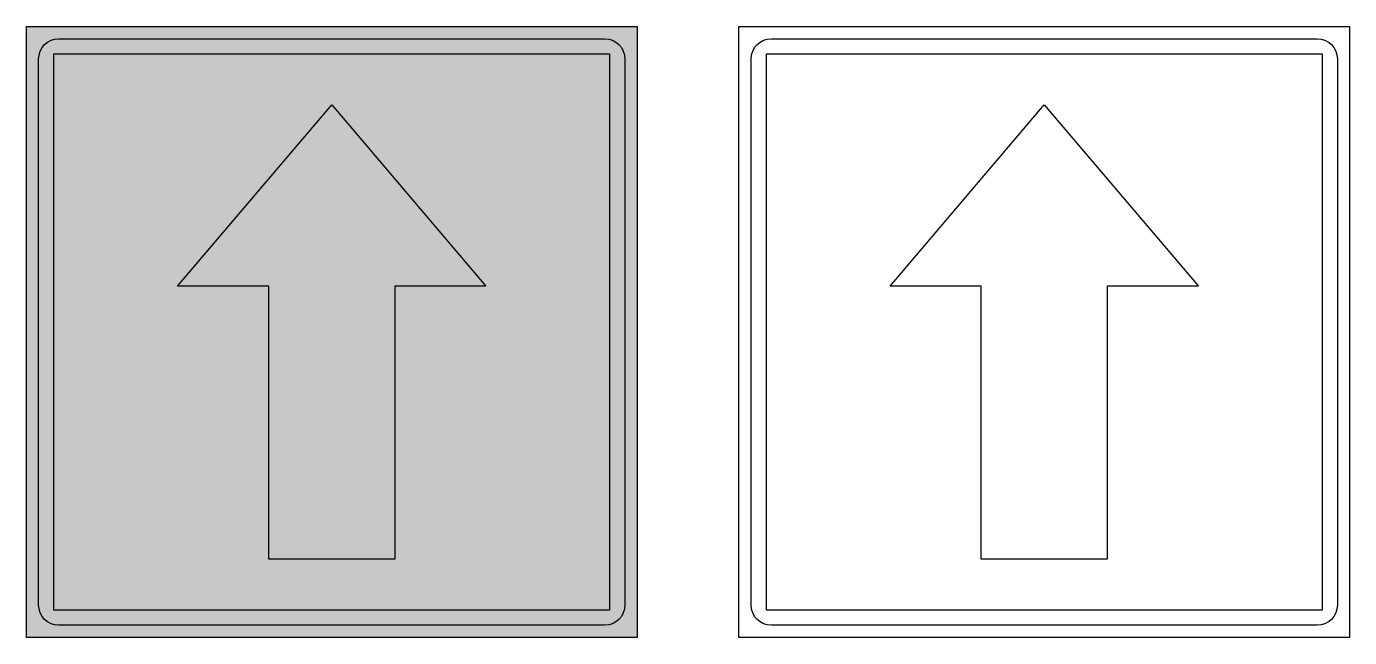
# Model space of a CAD drawing. Extents: x 0 to 1300, y 43 to 643.
import ezdxf

# ---------------------------------------------------------------- set-up
doc = ezdxf.new("R2010")
doc.units = 0
doc.header["$MEASUREMENT"] = 0

msp = doc.modelspace()

# ---------------------------------------------------------------- hatches: boundary and pattern name
h = msp.add_hatch(color=5)
h.paths.add_polyline_path([(600, 43.2769), (0, 43.2769), (0, 643.2769999999999), (600, 643.2769999999999)])
edge = h.paths.add_edge_path(flags=16)
edge.add_arc((568.0198700826568, 611.295869150275), 20.00013906701701, 0.05480547466288499, 89.94806196669578, ccw=False)
edge.add_line((588.02, 611.315), (588.02, 75.2378))
edge.add_arc((568.0199709952542, 75.25732948719131), 20.00003853975143, 270.0545139861905, 359.94405223931375, ccw=False)
edge.add_line((568.039, 55.2573), (31.96190000000001, 55.2573))
edge.add_arc((31.98088807586273, 75.25768798108469), 20.00039699458343, 180.0541090139776, 269.94560424116906, ccw=False)
edge.add_line((11.9805, 75.2388), (11.9805, 611.315))
edge.add_arc((31.98063760197242, 611.2958620189153), 20.00014675846533, 90.0536788895219, 179.9451741167133, ccw=False)
edge.add_line((31.9619, 631.2959999999999), (568.038, 631.2959999999999))
h.paths.add_polyline_path([(573, 70.2769), (27, 70.2769), (27, 616.2769999999999), (573, 616.2769999999999)], flags=0)
h.paths.add_polyline_path([(238, 120.277), (238, 388.277), (148.5, 388.277), (300, 566.2769999999999), (451.5, 388.277), (362, 388.277), (362, 120.277)], flags=0)
h = msp.add_hatch(color=7)
edge = h.paths.add_edge_path()
edge.add_arc((568.0198700826568, 611.295869150275), 20.00013906701701, 0.05480547466288499, 89.94806196669578, ccw=False)
edge.add_line((588.02, 611.315), (588.02, 75.2378))
edge.add_arc((568.0199709952542, 75.25732948719131), 20.00003853975143, 270.0545139861905, 359.94405223931375, ccw=False)
edge.add_line((568.039, 55.2573), (31.96190000000001, 55.2573))
edge.add_arc((31.98088807586273, 75.25768798108469), 20.00039699458343, 180.0541090139776, 269.94560424116906, ccw=False)
edge.add_line((11.9805, 75.2388), (11.9805, 611.315))
edge.add_arc((31.98063760197242, 611.2958620189153), 20.00014675846533, 90.0536788895219, 179.9451741167133, ccw=False)
edge.add_line((31.9619, 631.2959999999999), (568.038, 631.2959999999999))
h.paths.add_polyline_path([(573, 70.2769), (27, 70.2769), (27, 616.2769999999999), (573, 616.2769999999999)], flags=16)
h.paths.add_polyline_path([(238, 120.277), (238, 388.277), (148.5, 388.277), (300, 566.2769999999999), (451.5, 388.277), (362, 388.277), (362, 120.277)], flags=0)

# ---------------------------------------------------------------- linework, layer by layer
at = {"color": 5}
msp.add_lwpolyline([(600, 43.2769), (0, 43.2769), (0, 643.2769999999999), (600, 643.2769999999999)], close=True, dxfattribs=at)
at = {"color": 7}
msp.add_lwpolyline([(1300, 43.2769), (700, 43.2769), (700, 643.2769999999999), (1300, 643.2769999999999)], close=True, dxfattribs=at)
for points in [[(568.038, 631.2959999999999, -0.413668), (588.02, 611.315), (588.02, 75.2378, -0.413649), (568.039, 55.2573), (31.9619, 55.2573, -0.413659), (11.9805, 75.2388), (11.9805, 611.315, -0.413659), (31.9619, 631.2959999999999)], [(1268.038, 631.2959999999999, -0.413668), (1288.02, 611.315), (1288.02, 75.2378, -0.413649), (1268.039, 55.2573), (731.9619, 55.2573, -0.413659), (711.9805, 75.2388), (711.9805, 611.315, -0.413659), (731.9619, 631.2959999999999)]]:
    msp.add_lwpolyline(points, format="xyb", close=True)
for points in [[(573, 70.2769), (27, 70.2769), (27, 616.2769999999999), (573, 616.2769999999999)], [(1273, 70.2769), (727, 70.2769), (727, 616.2769999999999), (1273, 616.2769999999999)], [(238, 120.277), (238, 388.277), (148.5, 388.277), (300, 566.2769999999999), (451.5, 388.277), (362, 388.277), (362, 120.277)], [(938, 120.277), (938, 388.277), (848.5, 388.277), (1000, 566.2769999999999), (1151.5, 388.277), (1062, 388.277), (1062, 120.277)]]:
    msp.add_lwpolyline(points, close=True)

doc.saveas('drawing.dxf')
